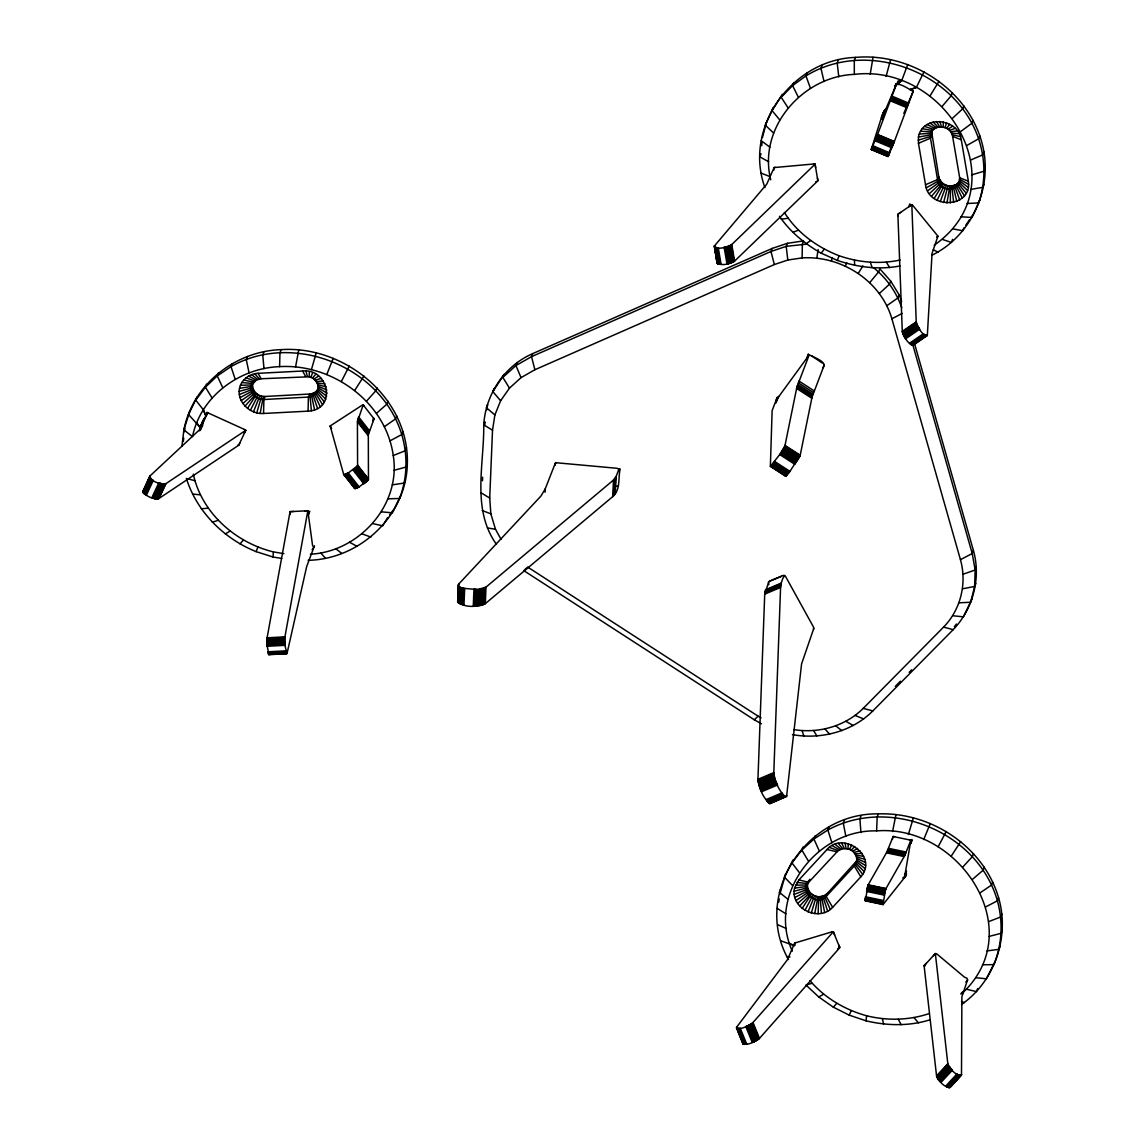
<?xml version="1.0" encoding="UTF-8"?>
<svg xmlns="http://www.w3.org/2000/svg" width="1145" height="1145" viewBox="0 0 1145 1145"><rect width="100%" height="100%" fill="white"/><g stroke="black" fill="none" stroke-linecap="round" stroke-linejoin="round"><path stroke-width="1.5" d="M813.866 628.161L801.572 663.957L786.601 796.133L769.683 803.59C763.057 797.793 758.978 788.103 757.947 779.301L764.717 594.155L768.868 581.574L782.679 575.577L785.499 576.35L813.565 627.174L813.58 629.421M770.742 179.808C757.646 127.968 802.473 76.329 854.299 74.382L854.313 60.456L855.515 57.407C913.581 52.169 973.765 93.232 983.927 151.827C990.955 192.632 969.486 236.958 932.016 255.163M950.35 202.98L950.379 189.054L951.567 186.005L956.404 184.459L959.796 180.996C957.521 192.718 939.014 190.771 937.54 179.608L930.47 138.187L932.073 130.344L930.47 134.938L918.447 137.028L918.462 143.297L925.532 184.731C928.409 209.878 972.577 208.132 968.355 181.196L961.285 139.776C958.58 118.221 922.498 114.414 918.447 137.028M950.35 1070.761L950.364 1067.212M268.975 654.654L267.028 645.394L267.1 637.794L290.057 511.658L293.607 511.471M268.631 654.496L286.923 653.58L284.948 645.351L284.804 637.507L307.862 510.742L290.057 511.658L290.229 514.506M501.038 539.352L495.484 529.248L490.847 513.819L489.716 498.046L492.522 430.191L494.883 414.977L500.623 400.75L509.468 388.126L521.047 377.635L534.887 369.735L774.335 264.552L787.817 260.029L802.13 257.897L802.359 243.942L803.547 240.894L787.402 243.312L772.188 248.422L532.74 353.605C504.516 365.842 485.537 394.367 483.734 424.881C484.292 464.383 471.311 509.282 496.4 544.247M967.625 979.719L961.886 996.765L961.485 1074.955L950.049 1087.449C944.339 1087.492 938.628 1081.166 936.553 1075.899L924.101 965.75L935.35 953.556L936.896 953.971L964.605 977.272L966.967 978.202L967.554 980.421L965.793 982.038M263.55 413.474L263.908 399.519L265.11 396.471L311.34 393.937L315.877 391.833L318.754 387.983L315.877 393.751L310.138 396.986L263.908 399.519C254.877 400.421 247.778 389.629 253.145 381.9L251.485 386.48L239.534 388.269C236.672 401.995 250.197 414.533 263.55 413.474L308.062 411.155C337.231 409.795 328.987 368.017 302.623 371.023L258.112 373.327C249.567 373.642 241.266 379.668 239.534 388.269M281.169 349.64C235.441 350.971 192.675 384.477 183.887 429.919L192.503 436.66C200.575 396.356 239.505 368.06 279.609 366.643L279.967 352.689L281.169 349.64C344.731 345.289 409.438 398.159 407.334 463.983C406.189 516.066 359.63 559.332 308.119 560.306M308.062 411.155L308.42 397.2L309.608 394.166M822.625 367.803C828.722 362.264 813.623 357.312 809.229 354.793L796.863 387.225L784.926 445.849L779.716 454.565L770.37 466.459L772.116 410.697L776.024 400.392L807.196 357.655L808.384 354.606M207.159 413.302L200.633 426.112L200.99 428.588M244.343 433.311L245.731 430.334L244.014 429.232L209.191 413.431L207.517 413.001L205.957 416.351M865.362 900.9L867.881 885.471L885.615 889.193L904.564 855.859L910.876 840.215L893.143 836.508L886.831 852.152L868.024 885.085L885.758 888.792M906.268 873.105L904.478 877.671L882.995 904.679L885.615 889.193M793.857 729.594C818.589 733.716 845.325 726.216 863.23 708.369L943.58 627.102C960.784 609.598 967.11 583.191 960.44 559.662L891.883 318.782C880.834 280.725 841.131 255.378 802.13 257.897M792.44 734.618C820.965 739.784 852.123 731.655 872.833 710.93L953.184 629.664C973.007 608.997 981.222 578.153 973.422 550.502L914.168 342.312M785.542 796.877C778.929 791.081 774.85 781.391 773.805 772.589L780.589 587.442C780.79 583.592 782.808 576.565 784.94 575.892M818.088 913.724L818.646 899.755L819.834 896.707L824.772 895.404L827.377 893.401L857.276 860.224L854.327 865.978L826.175 896.449C816.5 906.768 799.253 891.454 808.914 880.519L806.466 886.516L794.558 888.134C789.807 908.357 819.104 922.569 832.658 907.312L860.811 876.841C878.659 856.918 843.55 830.268 827.048 849.49L798.895 879.947L794.558 888.134M792.297 951.18C766.764 894.946 816.814 829.266 876.626 830.898L877.17 816.943L878.372 813.895C930.928 811.934 983.712 846.556 998.597 897.766C1009.933 936.453 994.776 981.365 961.585 1004.451M619.288 471.525L619.001 469.049L616.883 468.276L555.497 462.68L545.22 488.915L540.941 496.057L458.773 584.007L457.614 601.612C463.954 607.938 477.25 607.308 485.323 603.644L612.775 496.586C620.991 489.416 617.842 477.823 620.232 468.992M457.728 602.155L458.415 584.522M458.072 602.714L458.401 585.625M458.644 603.229L458.759 586.168M459.403 603.701L460.09 587.17L459.317 586.684M460.362 604.131L461.049 587.585L460.09 587.17M461.464 604.474L462.151 587.943L461.049 587.585M462.68 604.746L463.367 588.201L462.151 587.943M463.983 604.918L464.67 588.387L463.367 588.201M474.731 605.963L475.418 589.432L464.67 588.387M482.489 480.757L482.632 477.179M484.779 425.41L484.922 421.832L483.734 424.881L492.522 430.191M477.622 605.948L478.309 589.403L486.01 587.113L613.462 480.056L615.981 476.764L619.001 469.049L618.243 468.777M479.025 605.819L479.712 589.274M480.356 605.619L481.043 589.074M481.601 605.347L482.288 588.802M482.746 605.004L483.433 588.473M483.748 604.603L484.435 588.072M484.621 604.145L485.308 587.614M485.323 603.644L486.01 587.113M545.077 492.221L545.22 488.915M556.284 462.566L555.168 463.653M612.775 496.586L613.462 480.056M613.462 495.971L614.149 479.426M614.063 495.327L614.75 478.782M614.564 494.669L615.251 478.123M614.979 493.996L615.667 477.451M615.294 493.309L615.981 476.764M619.001 469.049L619.144 469.808M357.412 421.818L363.18 404.915L374.043 418.841L368.318 434.842L368.447 479.454L357.598 465.543L357.412 421.818L368.275 435.744M834.633 934.95L833.331 931.772L831.356 932.03L794.673 943.079L787.374 959.796L736.736 1027.051C738.725 1031.201 749.388 1025.448 752.995 1022.499L833.331 931.772L839.8 947.674L759.464 1038.4C755.185 1041.664 747.771 1045.743 742.905 1043.653M839.643 947.273L838.698 944.968M281.799 558.474L273.054 557.014L273.34 551.89C235.526 542.673 201.706 512.888 193.305 474.144M324.336 401.981L316.836 392.463C320.729 386.309 315.82 378.079 309.107 376.777L309.393 371.653M807.196 357.655L809.229 354.793M855.515 57.407C792.497 59.34 742.862 127.539 764.96 187.637M761.711 145.73L761.983 142.495M951.567 186.005C945.77 186.535 939.744 182.427 938.728 176.573L931.658 131.89M966.265 193.305L958.608 184.044L959.682 177.79L952.611 136.355C951.223 126.007 934.578 123.13 930.871 133.378L919.249 134.022M934.22 245.245C1019.465 185.132 946.328 63.19 854.299 74.382M864.189 871.631L856.074 863.273C858.678 857.233 853.998 850.277 847.901 848.903L848.388 843.836M930.026 1019.794C909.345 1026.335 887.031 1025.805 866.078 1020.839L866.565 1015.758C844.853 1009.733 824.486 997.867 809.901 980.535M181.955 445.963L183.887 429.919L189.726 411.47M183.343 441.312L183.73 438.106M184.502 431.679L184.889 428.473M265.11 396.471C258.197 397.014 251.199 390.545 252.687 383.432M310.352 554.223C359.186 551.704 401.294 504.888 393.25 455.524C385.865 402.095 332.279 363.452 279.609 366.643M870.2 74.239L873.048 57.25M946.958 203.023L949.82 186.02M871.259 149.508L877.356 135.139L894.116 142.152L888.005 156.536L871.231 149.537L881.65 116.847L883.153 115.545L896.263 84.472M788.49 959.553C752.007 895.161 805.923 812.535 878.372 813.895M778.786 902.117L779.244 898.911M779.917 894.116L785.556 874.036M819.834 896.707C812.349 897.279 805.035 889.293 808.17 881.951M961.771 993.717C1029.985 930.627 959.61 824.128 876.626 830.898M260.158 413.402L263.35 396.442M295.553 366.972L298.745 350.012M816.8 258.212L818.131 249.51M486.797 409.81L487.598 404.657L486.41 407.706L494.883 414.977M814.696 913.581L818.074 896.649M892.57 831.513L895.962 814.582M794.873 945.283L794.673 943.079L795.675 942.578M902.646 877.929L904.478 877.671L905.638 876.097L905.08 874.165L910.232 844.022L912.021 839.457M909.974 839.829L911.406 842.047L910.232 844.022M895.061 87.507C895.562 79.348 908.658 89.324 913.209 91.271L903.806 113.412M913.366 344.86C909.674 345.99 903.219 336.63 902.289 331.363L897.88 214.272L900.614 212.398M898.195 215.847L897.88 214.272L911.821 204.712L916.229 321.802C917.345 326.583 922.856 337.016 927.364 334.884L932.059 253.346L937.941 236.171L913.123 205.814L911.821 204.712L908.686 206.859L909.874 203.81M824.414 364.611L812.048 397.057L800.112 455.681L789.95 471.339L785.513 476.105M268.46 654.196L287.066 653.294L306.717 566.417L314.503 545.75M813.58 164.121L815.068 164.193L817.888 180.767L734.589 261.117C729.823 263.951 721.593 266.241 717.056 263.006L714.308 246.103L766.778 184.116L774.134 167.571L813.036 164.05L815.068 164.193L815.626 167.499M815.068 164.193L731.769 244.543C727.461 247.191 716.584 250.526 714.537 245.746L717.128 263.321M886.101 76.414L890.595 59.654M943.566 202.55L948.06 185.791M555.067 463.925L555.096 465.357M736.493 1028.024L736.736 1027.051M742.962 1043.925L737.165 1029.012M762.398 137.658L766.492 122.1M256.781 412.83L261.604 396.141M311.411 369.62L316.235 352.932M811.318 912.966L816.328 896.32M908.386 834.447L913.409 817.802M817.831 180.352L817.415 177.933M888.019 156.464L890.896 148.034M924.702 965.092L926.348 963.317M933.433 955.646L935.079 953.871M831.356 260.96L832.358 257.568M290.028 513.032L290.057 511.658M899.927 265.955C879.088 270.063 857.419 267.2 837.453 260.445L839.013 255.707C817.043 247.248 796.92 232.621 784.411 212.469M944.997 127.625L946.543 122.887M770.471 803.303L770.871 802.173L769.683 803.59M786.729 795.474L786.343 796.591L770.127 803.561M907.713 64.549L901.63 80.851L896.449 84.243L877.514 134.738L894.274 141.765L913.209 91.271L912.279 90.455M940.26 201.606L946.357 185.29M372.755 420.659L373.642 417.997M196.954 397.115L188.524 414.519L200.575 427.858M206.615 384.133L205.427 387.182L195.766 400.149L203.266 409.681L205.814 415.635L207.002 412.586M218.466 372.869L217.264 375.918L205.427 387.182L212.025 397.916M200.432 426.799L202.593 421.245M200.475 427.5L203.681 419.213M199.416 430.806L203.982 419.013M201.949 425.181L200.747 428.23L196.711 422.705M201.935 424.952L203.724 420.372M205.828 415.277L207.016 412.243M207.059 412.944L205.857 415.993L203.266 409.681M244.458 429.547L245.731 430.334L165.982 483.605C160.543 484.721 150.725 481.659 149.909 476.034L200.218 429.103L207.517 413.001L208.662 413.302M232.192 363.58L231.004 366.629L217.264 375.918L222.76 387.697M247.477 356.51L246.275 359.559L249.066 372.869M263.937 351.83L262.749 354.864L263.994 368.618M252.487 385.035L251.299 388.083L239.162 391.361M252.573 386.666L251.385 389.715L239.319 394.524M252.93 388.284L251.743 391.332L240.021 397.644M253.56 389.844L252.358 392.892L241.223 400.664M254.433 391.318L253.231 394.367L242.912 403.512M255.521 392.663L254.333 395.712L245.03 406.103M256.823 393.837L247.549 408.379M258.298 394.825L250.397 410.296M259.901 395.597L253.489 411.785M311.34 393.937L310.138 396.986L311.397 410.74M312.986 393.479L311.784 396.514L314.574 409.838M314.503 392.764L313.315 395.812L317.523 408.464M315.877 391.833L314.689 394.882L320.185 406.675M317.065 390.717L315.877 393.751L322.475 404.486M333.209 358.328L326.797 374.515M349.254 366.071L341.339 381.528M312.141 549.672L313.673 547.267L312.571 545.507L308.377 514.635L309.837 511.271M363.967 375.961L354.678 390.502M376.977 387.754L375.789 390.803L366.486 401.194M387.983 401.165L386.795 404.214L376.462 413.359M396.7 415.878L395.512 418.913L384.376 426.684M402.925 431.508L401.738 434.542C407.921 455.424 407.42 478.095 399.576 498.476L388.055 498.819M406.504 447.666L405.301 450.715L393.25 455.524M407.334 463.983L406.131 467.031L394.009 470.309M400.764 495.427L392.334 512.831L381.485 511.844M405.402 480.027L404.214 483.075L392.263 484.865M500.623 400.75L492.865 391.647L494.067 388.599M504.043 374.358L492.865 391.647M517.125 362.521L515.923 365.57L502.855 377.406L509.468 388.126M532.74 353.605L531.538 356.653L534.887 369.735M773.204 107.487L765.289 125.134L773.576 133.035M782.378 94.205L772.002 110.535L779.673 119.796M761.039 153.802L759.836 156.836L768.638 161.774M793.786 82.554L792.598 85.603L781.191 97.239L787.989 107.744M807.153 72.836L805.965 75.885L792.598 85.603L798.337 97.182M822.153 65.294L820.965 68.342L824.056 81.538M838.398 60.112L837.21 63.161L838.784 76.829M772.188 248.422L770.986 251.471L774.335 264.552M787.402 243.312L786.2 246.361L787.817 260.029M881.478 117.62L883.911 111.137M881.507 118.021L884.183 111.351M883.153 115.545C890.338 100.76 878.845 116.99 882.451 119.638M881.764 118.808L885.529 109.462M883.253 116.218L881.65 119.08M894.803 86.719L896.005 83.685M894.903 87.12L896.091 84.086M896.821 84.172L898.009 81.123M897.58 84.172L898.782 81.123M897.966 84.243L899.154 81.195M898.338 84.372L899.526 81.324M776.024 400.392L777.212 397.344M777.026 399.576L775.823 402.611L777.426 397.401M775.966 402.883L777.169 399.834M777.426 399.462L778.614 396.413M807.168 357.312L808.399 353.934M923.972 71.806L916.372 87.449L910.189 89.582M938.986 81.281L929.983 96.023M931.529 133.507L930.327 136.556L918.19 140.148M931.658 135.139L930.47 138.187L918.462 143.297M952.382 92.702L951.194 95.751L942.135 106.385M869.728 282.615L878.659 271.852L879.847 268.803L890.71 281.097L889.522 284.146L879.346 293.506M963.832 105.812L962.644 108.861L952.511 118.264M938.728 176.573L937.54 179.608L925.532 184.731M939.143 178.176L937.955 181.225L926.334 187.837M939.816 179.722L938.628 182.771L927.636 190.829M940.746 181.168L939.544 184.216L929.411 193.634M941.877 182.484L940.689 185.533L931.629 196.167M890.71 281.097L899.14 294.866L897.952 297.9L886.817 305.701M943.222 183.629L934.22 198.371M944.725 184.574L937.125 200.203M973.05 120.282L971.847 123.316L960.855 131.389M953.284 185.733L952.082 188.782L953.671 202.465M954.901 185.218L953.713 188.267L956.805 201.463M956.404 184.459L955.216 187.508L959.71 200.003M957.75 183.501L956.547 186.535L962.287 198.128M958.88 182.327L957.692 185.376L964.491 195.867M979.791 135.74L978.603 138.788C985.487 159.498 985.816 182.198 978.674 202.894L967.053 203.524M983.927 151.827L982.725 154.876L970.717 159.999M952.568 239.391L951.38 242.439L942.292 239.377M985.33 168.143L984.127 171.192L971.99 174.784M963.975 227.74L962.788 230.789L952.64 228.814M983.97 184.288L982.768 187.336L970.76 189.412M979.877 199.845L971.962 217.493L960.97 216.777M780.589 889.322L779.401 892.37L787.975 899.283M793.099 859.809L784.368 877.07L792.469 885.428M803.031 847.028L801.843 850.077L791.896 862.858L799.31 872.533M815.111 835.979L813.923 839.027L801.843 850.077L808.313 860.94M829.052 826.948L827.864 829.996L813.923 839.027L819.276 850.935M807.44 885.071L806.252 888.119L794.129 891.225M809.916 879.245L806.967 884.985L795.517 885.171M807.497 886.702L806.295 889.751L794.215 894.374M807.812 888.32L806.624 891.368L794.845 897.508M808.413 889.894L807.211 892.943L795.99 900.543M809.243 891.382L808.055 894.431L797.621 903.405M810.331 892.742L809.129 895.791L799.697 906.038M811.605 893.944L802.173 908.357M813.05 894.946L804.978 910.318M814.653 895.748L808.055 911.864M844.495 820.163L843.307 823.212L845.912 836.58M821.566 896.521L820.378 899.569L821.437 913.352M823.226 896.091L822.038 899.126L824.643 912.508M824.772 895.404L823.57 898.453L827.62 911.191M826.16 894.503L824.972 897.551L830.325 909.445M827.377 893.401L826.175 896.449L832.658 907.312M861.069 815.77L859.881 818.818L860.94 832.601M973.422 550.502L972.234 553.55L975.154 569.995L974.624 586.44L970.674 602.241L959.066 602.814M855.53 862.929L854.327 865.978L860.811 876.841M856.517 861.655L855.329 864.704L862.729 874.379M976.341 566.947L975.154 569.995L963.031 574.232M975.826 583.392L974.624 586.44L962.573 588.802M910.576 843.793L912.064 840.473M903.791 877.929L904.979 874.88M905.08 874.165L906.282 871.116M905.323 874.522L906.525 871.474M904.149 877.829L905.337 874.78M904.822 877.442L906.31 874.122M905.351 876.841L906.554 873.807M930.298 823.484L923.7 839.6M946.199 831.485L938.113 846.856M960.727 841.618L951.28 856.045M973.508 853.626L972.32 856.675L962.888 866.937M984.256 867.223L983.068 870.272L972.62 879.245M992.686 882.051L991.498 885.099L980.277 892.699M998.597 897.766L997.409 900.814C1003.177 921.782 1002.204 944.425 993.932 964.605L982.482 964.777M1001.846 913.968L1000.658 917.016L988.579 921.639M977.658 988.564L976.456 991.599L966.638 989.266M1002.347 930.27L1001.145 933.318L989.022 936.424M1000.086 946.271L998.898 949.305L986.976 950.922M310.81 377.32L312.685 372.697M186.363 478.438C196.954 511.887 223.819 538.608 256.079 551.618L257.954 546.995M913.209 91.271L913.009 92.316M845.339 266.069L846.785 262.849M768.51 582.032L768.796 584.694M458.301 585.066L458.773 584.007M849.59 849.475L851.651 844.924M812.077 983.283L805.98 985.001L818.775 997.009L833.302 1007.142L849.204 1015.143L851.25 1010.606M239.963 442.657L238.775 445.19L159.026 498.447C153.387 499.764 146.875 496.357 142.91 492.436L149.852 477.594M143.225 492.922L150.181 478.066M143.683 493.409L150.625 478.567M144.241 493.896L151.183 479.054M144.885 494.368L151.841 479.526M145.601 494.797L152.557 479.955M146.36 495.184L153.315 480.342M152.714 498.032L159.67 483.19M153.573 498.347L160.529 483.491M154.432 498.59L161.388 483.734M156.049 498.891L163.005 484.034M156.793 498.934L163.749 484.092M157.48 498.919L164.422 484.063M158.082 498.819L165.037 483.977M158.611 498.662L165.553 483.82M159.026 498.447L165.982 483.605M207.517 413.001L206.672 413.789M200.289 430.42L202.894 424.824M237.645 445.205L238.775 445.19L245.731 430.334M287.195 652.865L286.765 653.738L268.803 654.654M971.862 599.207L963.432 616.84L952.654 615.738M309.107 376.777L261.103 378.752L256.208 380.154L251.957 384.935L240.436 385.292M373.556 419.771L374.043 418.841M995.134 961.557L986.389 978.818L975.64 977.673M837.582 949.148L839.671 946.772M926.863 335.786L927.364 334.884L912.179 345.318M950.049 1087.449L961.485 1074.955M935.35 953.556L947.817 1063.719C949.706 1068.614 956.719 1077.116 961.557 1074.554L949.377 1087.75M858.263 273.369L862.929 265.898M924.845 964.605L924.101 965.75L924.859 966.366M781.462 576.393L769.898 580.987M965.822 225.078L969.486 219.768M971.318 217.106L973.164 214.458M142.739 491.191L142.91 492.436M387.726 517.569L382.673 525.813L372.726 523.608M389.658 514.978L393.522 509.797M779.487 216.29C790.064 231.805 804.935 243.957 821.194 253.174L824.257 249.123M946.629 128.355L949.692 124.304M954.372 626.616L956.433 624.054M364.253 405.945L363.18 404.915L361.405 405.688L330.175 425.954L343.715 474.56L348.266 472.985L357.412 465.915L368.275 479.827L359.115 486.897L354.449 488.3M308.377 514.635L308.993 512.788L307.862 510.742M312.413 378.093L315.777 374.2M240.035 543.875L243.413 539.982M847.901 848.903L842.677 848.703L838.083 850.721L808.713 882.294L798.895 879.947M960.741 993.974L962.988 991.527M936.553 1075.899L947.817 1063.719M936.653 1076.457L947.917 1064.263M936.853 1077.059L948.117 1064.864M937.14 1077.703L948.403 1065.508M937.512 1078.361L948.776 1066.181M937.97 1079.048L949.234 1066.868M939.072 1080.436L950.336 1068.242M939.701 1081.109L950.965 1068.915M940.388 1081.753L951.638 1069.559M945.727 1086.118L956.991 1073.924M946.4 1086.619L957.649 1074.425M947.058 1087.034L958.322 1074.854M947.716 1087.378L958.98 1075.184M948.332 1087.607L959.596 1075.427M948.89 1087.736L960.154 1075.541M851.179 850.277L854.728 846.484M833.302 1007.142L836.838 1003.349M895.376 686.299L900.399 681.218M909.187 672.33L911.692 669.782M618.314 485.594L616.625 486.425M936.925 237.13L937.941 236.171L937.182 236.686M758.147 716.197L527.688 567.076L523.795 570.639L754.24 719.761L758.147 716.197L761.067 717.829M816.986 181.339L817.888 180.767M948.117 129.299L952.597 126.122M806.18 243.713L810.646 240.536M913.195 345.16L927.121 335.599M902.289 331.363L916.229 321.802M902.36 331.95L916.286 322.403M902.489 332.608L916.429 323.062M902.704 333.309L916.63 323.763M902.976 334.068L916.916 324.507M903.333 334.841L917.259 325.294M904.192 336.43L918.118 326.883M904.693 337.217L918.634 327.656M905.237 337.975L919.177 328.429M909.559 343.214L923.5 333.667M910.103 343.829L924.044 334.268M910.661 344.359L924.587 334.798M911.191 344.788L925.131 335.242M911.706 345.103L925.647 335.557M912.594 345.389L927.293 335.299M896.063 84.401L901.63 80.851M313.887 379.081L318.625 376.104M225.336 533.985L230.073 531.022M852.639 851.279L857.533 848.445M818.775 997.009L823.67 994.161M966.981 145.415L978.603 138.788C955.789 71.291 866.837 38.472 805.965 75.885L810.46 88.38M390.016 440.854L401.738 434.542C381.07 366.228 292.948 331.263 231.004 366.629L235.212 379.281M775.237 167.284L774.134 167.571L773.92 170.075M985.63 906.94L997.409 900.814C978.016 832.057 890.395 795.832 827.864 829.996L831.914 842.749M891.883 318.782L902.203 313.429M960.44 559.662L972.234 553.55L912.479 343.643M304.813 510.899L307.404 510.756M784.382 575.32L783.294 575.477M765.49 589.747L781.362 583.034M765.246 590.476L781.119 583.764M765.046 591.292L780.919 584.58M764.889 592.165L780.761 585.467M764.774 593.124L780.647 586.426M764.717 594.155L780.589 587.442M757.947 779.301L773.805 772.589M757.961 780.275L773.82 773.562M758.062 781.348L773.934 774.635M758.248 782.536L774.12 775.823M758.534 783.781L774.406 777.083M758.892 785.098L774.764 778.385M759.335 786.443L775.208 779.731M759.836 787.803L775.709 781.09M761.024 790.465L776.882 783.752M766.019 799.611L781.892 792.898M766.649 800.684L782.522 793.972M767.307 801.629L783.166 794.916M767.951 802.402L783.824 795.689M768.567 803.003L784.44 796.29M769.154 803.404L786.601 796.133M949.463 130.444L955.188 128.34M792.784 232.292L798.494 230.174M816.614 181.54L815.784 181.74M909.817 89.611L916.372 87.449M315.19 380.255L321.144 378.394M212.312 522.192L218.266 520.317M833.331 931.772L831.885 931.987M853.912 852.481L860.009 850.764M866.565 1015.758C887.103 1020.853 908.93 1020.367 929.039 1013.626M894.631 836.609L893.143 836.508L892.456 839.228M839.013 255.707C858.55 262.506 879.832 264.438 900.127 260.001M950.608 131.761L957.392 130.873M781.334 219.182L788.132 218.294M910.647 205.012L911.406 204.998M316.278 381.6L323.262 380.984M201.305 508.781L208.29 508.165M854.986 853.841L862.085 853.383M267.1 637.794L284.905 636.863M267 638.438L284.804 637.507M266.928 639.168L284.719 638.237M266.871 639.955L284.676 639.039M266.842 640.814L284.633 639.883M266.828 641.701L284.633 640.771M266.885 643.562L284.69 642.631M266.942 644.492L284.747 643.562M267.028 645.394L284.833 644.478M267.887 651.791L285.692 650.861M268.002 652.535L285.806 651.605M268.145 653.194L285.949 652.278M268.302 653.766L286.093 652.836M274.728 653.509L280.067 653.237M478.309 589.403L475.418 589.432M807.325 244.057L786.2 246.361L770.986 251.471L531.538 356.653L515.923 365.57L521.047 377.635M951.524 133.206L959.181 133.664M920.537 131.203L931.543 131.918M822.224 363.008L811.433 355.737M241.838 382.516L252.673 383.503M317.151 383.074L324.951 383.818M192.589 494.067L200.389 494.826M796.977 882.423L807.726 883.568M855.83 855.329L863.716 856.26M786.801 956.576L789.95 956.948M487.441 527.959L495.484 529.248M273.34 551.89L283.917 553.665M922.312 128.626L932.459 130.602M888.52 848.331L906.239 852.037M888.062 849.447L905.795 853.154M887.633 850.449L905.366 854.17M887.218 851.35L904.951 855.072M886.831 852.152L904.564 855.859M886.459 852.839L904.192 856.546M867.552 886.616L885.271 890.338M867.366 887.332L885.085 891.053M867.18 888.119L884.899 891.826M866.994 888.935L884.713 892.656M866.808 889.779L884.541 893.486M866.65 890.61L884.384 894.317M866.507 891.397L884.241 895.104M865.463 897.58L883.196 901.301M865.348 898.338L883.081 902.045M865.262 899.011L882.995 902.718M865.162 900.084L882.881 903.791M865.148 900.471L882.881 904.192M865.162 900.757L883.081 904.607M243.699 379.997L253.646 382.201M952.211 134.752L960.483 136.656M827.048 849.49L836.866 851.823M317.78 384.634L326.153 386.853M188.038 478.882L194.736 480.657M943.58 627.102L953.184 629.664M863.23 708.369L872.833 710.93M856.431 856.904L864.861 859.294M780.89 940.861L793.957 945.469M256.079 551.618L273.054 557.014M924.53 126.379L933.604 129.428M849.204 1015.143L866.078 1020.839M245.989 377.821L254.834 381.085M361.992 533.828L370.837 537.077M482.202 510.527L490.847 513.819M829.381 847.343L838.083 850.721M961.485 1001.531L964.376 1002.648M952.611 136.355L961.285 139.776M959.682 177.79L968.355 181.196M761.239 173.153L769.912 176.573M855.086 715.439L863.645 718.917M891.826 96.066L908.586 103.093M891.382 97.182L908.142 104.209M890.982 98.212L907.742 105.225M890.638 99.128L907.398 106.156M890.323 99.959L907.083 106.972M890.051 100.674L906.811 107.687M876.913 136.241L893.672 143.268M876.626 136.928L893.386 143.955M876.311 137.672L893.071 144.699M875.997 138.459L892.756 145.472M875.667 139.246L892.427 146.259M875.338 140.019L892.098 147.032M875.023 140.763L891.783 147.777M872.576 146.517L889.336 153.53M872.275 147.204L889.035 154.217M872.018 147.82L888.778 154.833M871.588 148.793L888.348 155.82M871.431 149.136L888.191 156.164M871.259 149.451L888.076 156.407M318.138 386.251L326.855 389.973M821.194 253.174L837.453 260.445M856.746 858.521L865.491 862.428M777.641 924.659L786.386 928.566M789.32 943.265L794.501 945.813M927.106 124.504L934.935 128.455M933.304 249.767L938.013 252.143M248.651 376.032L256.208 380.154M349.54 542.243L357.097 546.365M754.24 719.761L761.439 723.783M959.825 179.421L968.627 184.345M832.072 845.597L839.471 849.819M845.854 721.293L853.225 725.515M318.224 387.883L327.012 393.121M480.929 492.722L489.716 498.046M856.803 860.153L865.577 865.577M777.14 908.357L785.928 913.796M798.952 381.027L814.138 390.86M798.28 382.788L813.465 392.606M797.707 384.405L812.893 394.238M797.235 385.894L812.42 395.712M796.863 387.225L812.048 397.057M796.591 388.427L811.776 398.26M784.926 445.849L800.112 455.681M784.296 447.223L799.482 457.041M783.81 448.11L798.995 457.943M783.237 449.112L798.423 458.945M782.593 450.185L797.779 460.018M781.906 451.302L797.092 461.134M781.176 452.432L796.362 462.251M780.446 453.52L795.632 463.353M779.716 454.565L794.902 464.383M774.02 462.551L789.206 472.384M772.646 464.34L787.832 474.173M772.059 465.056L787.245 474.889M771.544 465.643L786.729 475.461M771.1 466.072L786.286 475.905M770.757 466.358L785.942 476.191M770.327 466.273L785.699 476.32M930.012 123.045L936.438 127.71M959.696 181.024L968.355 187.465M761.21 140.706L769.869 147.147M251.599 374.658L257.725 379.439M335.685 548.655L341.811 553.436M318.024 389.486L326.64 396.227M835.735 725.815L841.804 730.625M873.478 267.672C886.416 277.963 896.449 292.089 901.759 307.747M856.574 861.741L865.148 868.669M835.063 844.294L841.017 849.132M331.563 428.588L330.175 425.954L330.547 427.071M959.281 182.585L967.568 190.485M317.566 391.017L325.738 399.204M933.146 122.043L938.07 127.181M824.915 728.921L829.595 734.117M254.777 373.757L259.371 378.981M320.757 552.906L325.352 558.116M838.269 843.436L842.677 848.703M914.011 1017.604L918.419 1022.857M358.557 416.737L369.406 430.663M358.142 417.882L368.991 431.794M357.827 418.956L368.676 432.882M357.598 419.972L368.447 433.898M357.455 420.931L368.318 434.842M356.725 466.845L367.574 480.757M356.238 467.36L367.087 481.286M355.666 467.919L366.514 481.83M355.036 468.462L365.899 482.389M354.377 468.992L365.226 482.918M353.69 469.507L364.539 483.419M353.003 469.965L363.852 483.877M347.536 473.429L358.399 487.341M346.849 473.815L357.698 487.727M346.191 474.144L357.054 488.056M345.06 474.588L355.909 488.5M344.602 474.688L355.451 488.614M344.216 474.731L355.065 488.643M343.6 474.373L354.778 488.6M936.453 121.513L939.773 126.909M886.33 262.176L889.651 267.587M813.637 730.524L816.857 735.934M302.623 371.023L305.601 376.447M258.112 373.327L261.103 378.752M841.618 843.078L844.395 848.517M898.338 1019.308L901.129 1024.732M884.155 112.725L883.868 111.537M752.995 1022.499L759.464 1038.4M752.566 1022.943L759.035 1038.844M752.036 1023.387L758.505 1039.288M751.435 1023.845L757.904 1039.746M750.748 1024.288L757.217 1040.19M749.989 1024.732L756.459 1040.619M748.358 1025.534L754.827 1041.435M747.485 1025.891L753.954 1041.793M746.612 1026.206L753.081 1042.107M740.2 1028.11L746.669 1044.011M739.427 1028.31L745.896 1044.211M738.697 1028.439L745.166 1044.34M738.038 1028.496L744.508 1044.397M737.48 1028.496L743.949 1044.383M737.022 1028.41L743.491 1044.297M736.435 1027.752L743.162 1044.154M899.14 294.866L901.688 301.421M910.876 840.215L911.248 841.246M802.101 730.61L803.847 736.035M939.845 121.484L941.534 126.895M870.429 262.32L872.118 267.744M306.016 371.094L307.361 376.476M845.01 843.207L846.155 848.574M882.38 1018.692L883.539 1024.059M731.769 244.543L734.589 261.117M731.311 244.93L734.145 261.504M730.768 245.302L733.587 261.861M730.124 245.645L732.957 262.219M729.408 245.975L732.227 262.548M728.621 246.275L731.44 262.849M726.889 246.776L729.708 263.35M725.973 246.976L728.807 263.536M725.057 247.12L727.876 263.693M718.258 247.706L721.078 264.266M717.428 247.735L720.262 264.309M716.655 247.721L719.489 264.28M715.968 247.635L718.788 264.209M715.367 247.492L718.187 264.051M714.881 247.291L717.7 263.865M714.308 246.103L717.342 263.608M794.673 943.079L794.702 944.224M943.237 121.942L943.28 127.138M854.528 260.144L854.571 265.339M473.958 589.317L473.271 605.862L476.191 605.991L476.878 589.46L473.958 589.317M865.591 896.778L865.191 899.598L882.924 903.305L883.325 900.485L865.591 896.778M457.728 601.068L457.728 601.068M149.909 476.034L142.71 491.978L149.909 476.034M868.153 884.827L867.724 885.987L885.457 889.708L885.872 888.534L868.153 884.827M785.055 445.434L784.668 446.45L799.854 456.282L800.24 455.252L785.055 445.434M877.614 134.48L877.156 135.64L893.916 142.667L894.374 141.493L877.614 134.48M872.891 145.758L871.774 148.349L888.534 155.376L889.651 152.786L872.891 145.758M158.797 482.832L151.856 497.674L155.262 498.776L162.218 483.92L158.797 482.832M357.655 465.242L357.125 466.344L367.974 480.27L368.504 479.168L357.655 465.242M774.764 461.521L773.304 463.496L788.49 473.329L789.95 471.339L774.764 461.521M949.749 1067.555L938.485 1079.749L941.09 1082.354L952.354 1070.174L949.749 1067.555M917.66 326.082L903.734 335.628L905.809 338.691L919.75 329.145L917.66 326.082M348.266 472.985L345.604 474.402L356.453 488.314L359.115 486.897L348.266 472.985M776.267 782.436L760.409 789.148L761.683 791.725L777.541 785.012L776.267 782.436M749.188 1025.147L745.753 1026.493L752.222 1042.379L755.657 1041.048L749.188 1025.147M727.776 246.547L724.127 247.22L726.961 263.794L730.596 263.121L727.776 246.547M284.647 641.701L266.842 642.617L267.143 646.281L284.948 645.351L284.647 641.701"/></g></svg>
